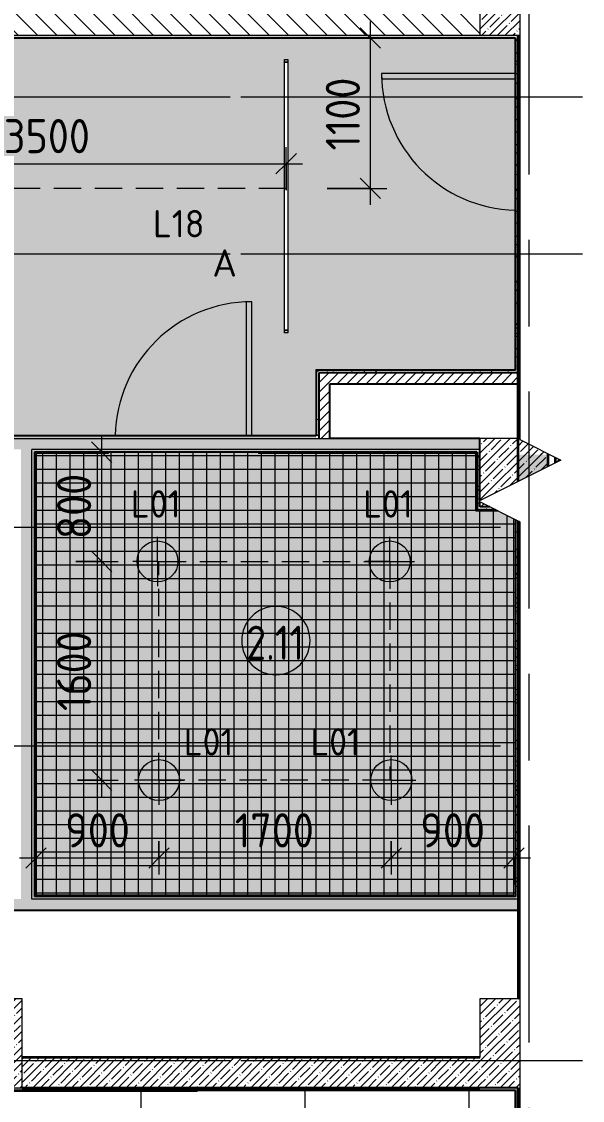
# Model space of a CAD drawing. Header units: millimetres. Extents: x 35098 to 231722, y -8553 to 29000.
# Drawn here: x 80845 to 84950, y 10807 to 18700 of the extents above; entities that cross this region are included whole.
import ezdxf

# ---------------------------------------------------------------- set-up
doc = ezdxf.new("R2010")
doc.units = ezdxf.units.MM
doc.linetypes.add('ADSK_Штрих_ш2 п1', pattern=[300, 200, -100])
doc.linetypes.add('Осевая', pattern=[3175, 635, -476.25, 1587.5, -476.25])
for name, color, linetype, lineweight in [('A-ANNO-DIMS', 7, 'Continuous', 9), ('A-ANNO-DIMS-100', 7, 'Continuous', 9), ('A-AREA-IDEN', 7, 'Continuous', 9), ('A-CLNG-PATT', 7, 'Continuous', 9), ('A-DETL-1', 7, 'ADSK_Штрих_ш2 п1', 9), ('A-DETL-GENF', 7, 'Continuous', 9), ('A-DOOR', 7, 'Continuous', 9), ('A-DOOR-1', 7, 'Continuous', 13), ('A-WALL', 7, 'Continuous', 9), ('E-LITE-EQPM-IDEN', 7, 'Continuous', 9), ('I-WALL', 7, 'Continuous', 9), ('S-COLS', 7, 'Continuous', 9), ('Оси', 7, 'Continuous', 9), ('Оси-2', 7, 'Осевая', 9)]:
    doc.layers.add(name, color=color, linetype=linetype, lineweight=lineweight)
for name, color, linetype, lineweight, true_color in [('A-ANNO-NOTE', 1, 'Continuous', 9, 0xff0000), ('A-WALL-1', 7, 'Continuous', 25, 0x3c3c3c), ('A-WALL-3', 7, 'Continuous', 35, 0x3c3c3c), ('A-WALL-FNSH-2', 7, 'Continuous', 13, 0x3c3c3c), ('E-LITE-EQPM-1', 1, 'Continuous', 9, 0xff0000), ('G-ANNO-TEXT-1', 1, 'Continuous', 9, 0xff0000)]:
    doc.layers.add(name, color=color, linetype=linetype, lineweight=lineweight, true_color=true_color)
doc.layers.add('A-CLNG-PATT-1', color=7, linetype='Continuous', lineweight=9, transparency=1)
doc.styles.add('GOST Common', font='GOST_Common.ttf', dxfattribs={"height": 200})
doc.styles.add('GOST Common_1', font='GOST_Common.ttf', dxfattribs={"width": 0.9, "height": 250})
doc.styles.add('ISOCPEUR', font='isocpeur.ttf', dxfattribs={"width": 0.9, "height": 250})
doc.styles.add('ISOCPEUR_1', font='isocpeur.ttf', dxfattribs={"height": 200})
doc.dimstyles.new('ISO-2_5_0_9К_БОЛЬШОЙ', dxfattribs={"dimscale": 304.8, "dimtxt": 248.995294, "dimasz": 0.492126, "dimexe": 0.393701, "dimexo": 0.984252, "dimgap": 0, "dimtad": 1, "dimdec": 0, "dimrnd": 10, "dimzin": 0, "dimdsep": 46, "dimtxsty": 'ISOCPEUR', "dimblk1": 'OBLIQUE', "dimblk2": 'OBLIQUE', "dimsah": 1, "dimcen": 0.09, "dimdle": 0.393701, "dimazin": 0, "dimtfac": 1, "dimtdec": 4, "dimtix": 1, "dimtmove": 0, "dimatfit": 3, "dimfxl": 1, "dimtvp": 1, "dimtolj": 1, "dimtzin": 0, "dimarcsym": 2})
pattern_1 = [(45, (0, 0), (-57.02463, 57.02463), []), (45, (57.025, 0), (-57.02463, 57.02463), [100.806, -20.161, 3.353, -16.808])]
pattern_2 = [(135, (0, 0), (-75.43415, -75.43415), [106.68, -17.78, 3.556, -17.78]), (135, (0, 75.39), (-75.43415, -75.43415), []), (50, (0, 0), (127.52922, -11.15758), [13.335, -146.685]), (355, (0, 0), (-24.66966, 133.74002), [10.668, -117.348]), (100.451, (10.63, -0.93), (102.85973, 122.58178), [11.333, -124.663]), (46.184, (0, 35.56), (189.75516, -29.43036), [20.002, -220.027]), (96.636, (15.81, 33.1), (166.1822, 173.1996), [17, -186.995]), (351.184, (0, 35.56), (166.18393, 173.19757), [16.002, -176.022]), (21, (17.78, 26.67), (106.13027, -71.58603), [13.335, -146.685]), (326, (17.78, 26.67), (43.26188, 128.93175), [10.668, -117.348]), (71.451, (26.62, 20.7), (149.39198, 57.34505), [11.333, -124.663]), (37.5, (0, 0), (2.162228, 59.188357), [3.353, -112.573, 3.353, -115.773, -117.792]), (37.5, (0, 0), (2.162228, 59.188357), [-235.052, 3.353, -114.44]), (7.5, (0, 0), (46.773857, 70.126152), [3.353, -64.567, 3.353, -109.906, -44.894]), (7.5, (0, 0), (46.773857, 70.126152), [-181.178, 3.353, -41.542]), (327.5, (-39.65, 0), (94.91367, -4.010093), [3.353, -41.097, 3.353, -135.331, -184.023]), (327.5, (-39.65, 0), (94.91367, -4.010093), [-183.134, 3.353, -180.67]), (317.5, (-57.43, 0), (103.69057, 17.79882), [3.353, -54.432, 3.353, -88.748, -130.683]), (317.5, (-57.43, 0), (103.69057, 17.79882), [-149.885, 3.353, -127.33])]
pattern_3 = [(45, (0, 0), (-35.35534, 35.35534), [])]
pattern_4 = [(0, (0, 0), (121.92, 30.48), [10.058, -81.382, 10.058, -81.382, -487.68]), (0, (0, 0), (121.92, 30.48), [-182.88, 10.058, -172.822, 10.058, -81.382, -213.36]), (0, (0, 0), (121.92, 30.48), [-457.2, 10.058, -50.902, 10.058, -142.342]), (120, (45.72, 15.24), (-87.356454, 90.345817), [10.058, -81.382, 10.058, -81.382, -487.68]), (120, (45.72, 15.24), (-87.356454, 90.345817), [-182.88, 10.058, -172.822, 10.058, -81.382, -213.36]), (120, (45.72, 15.24), (-87.356454, 90.345817), [-457.2, 10.058, -50.902, 10.058, -142.342]), (240, (60.96, 76.2), (-34.563546, -120.825817), [10.058, -81.382, 10.058, -81.382, -487.68]), (240, (60.96, 76.2), (-34.563546, -120.825817), [-182.88, 10.058, -172.822, 10.058, -81.382, -213.36]), (240, (60.96, 76.2), (-34.563546, -120.825817), [-457.2, 10.058, -50.902, 10.058, -142.342])]

# ---------------------------------------------------------------- blocks, each defined once
blk = doc.blocks.new('110_Дверь_СКБ_1Ст_Внутренняя1 - Д-4 _л_ 1100x2100h_су мгн-32399982-План расстановки осветительного оборудования 2 этажа в осях 12-23')
at = {"layer": 'A-DOOR'}
blk.add_arc((512.5, 110), 1000, 90, 178.79335, dxfattribs=at)
at = {"layer": 'A-DOOR-1'}
for p, q in [((512.5, 1110), (472.5, 1110)), ((472.5, 1110), (472.5, 131)), ((512.5, 131), (512.5, 1110))]:
    blk.add_line(p, q, dxfattribs=at)
blk = doc.blocks.new('110_Дверь_СКБ_1Ст_Внутренняя1 - Д-4 _л_ 1100x2100h_су мгн-32399984-План расстановки осветительного оборудования 2 этажа в осях 12-23')
at = {"layer": 'A-DOOR'}
blk.add_arc((512.5, 40), 1000, 90, 178.79335, dxfattribs=at)
at = {"layer": 'A-DOOR-1'}
for p, q in [((512.5, 1040), (472.5, 1040)), ((472.5, 1040), (472.5, 61)), ((512.5, 61), (512.5, 1040))]:
    blk.add_line(p, q, dxfattribs=at)
blk = doc.blocks.new('BSC_Колонна _Прямоугольная - 500х500-V39-План расстановки осветительного оборудования 2 этажа в осях 12-23')
at = {"layer": 'S-COLS'}
h = blk.add_hatch(dxfattribs=at)
h.set_pattern_fill('FP_42', color=256, style=0, pattern_type=2)
h.set_pattern_definition([(45, (-84450, -18850), (-57.02463, 57.02463), []), (45, (-84392.975, -18850), (-57.02463, 57.02463), [100.806, -20.161, 3.353, -16.808])])
h.paths.add_polyline_path([(-250, -250), (40.7, -250), (40.7, 250), (-250, 250), (-250, 14.9)])
for p, q in [((40.7, 250), (-250, 250)), ((-250, 250), (-250, -250)), ((-250, -250), (40.7, -250))]:
    blk.add_line(p, q, dxfattribs=at)
blk = doc.blocks.new('BSC_Колонна _Прямоугольная - 650х500-V41-План расстановки осветительного оборудования 2 этажа в осях 12-23')
at = {"layer": 'S-COLS'}
h = blk.add_hatch(dxfattribs=at)
h.set_pattern_fill('FP_44', color=256, style=0, pattern_type=2)
h.set_pattern_definition([(135, (11225, -80600), (-57.02463, -57.02463), []), (135, (11225, -80542.975), (-57.02463, -57.02463), [100.806, -20.161, 3.353, -16.808])])
h.paths.add_polyline_path([(325, -131.2), (325, 250), (-325, 250), (-325, -250), (325, -250)])
for p, q in [((325, 250), (-325, 250)), ((-325, 250), (-325, -250)), ((325, -250), (325, 250)), ((-325, -250), (325, -250))]:
    blk.add_line(p, q, dxfattribs=at)
blk = doc.blocks.new('Downlight - Strip - 2000 мм-27655400-План расстановки осветительного оборудования 2 этажа в осях 12-23')
at = {"layer": 'E-LITE-EQPM-1'}
for p, q in [((-1000, -231.3), (-1000, -205.9)), ((-1000, -205.9), (-980.9, -205.9)), ((-980.9, -231.3), (-1000, -231.3)), ((-980.9, -231.3), (-980.9, -205.9)), ((-980.9, -205.9), (981, -205.9)), ((-980.9, -205.9), (-980.9, -231.3)), ((-980.9, -231.3), (-980.9, -205.9)), ((-980.9, -205.9), (981, -205.9)), ((981, -231.3), (-980.9, -231.3)), ((981, -231.3), (-980.9, -231.3)), ((981, -205.9), (981, -231.3)), ((981, -231.3), (981, -205.9)), ((981, -205.9), (1000, -205.9)), ((981, -205.9), (981, -231.3)), ((1000, -231.3), (981, -231.3)), ((1000, -205.9), (1000, -231.3))]:
    blk.add_line(p, q, dxfattribs=at)
blk = doc.blocks.new('DET_L_Линия разрыва - М100-30654842-План расстановки осветительного оборудования 2 этажа в осях 12-23')
at = {"layer": 'A-DETL-GENF'}
for p, q in [((11889.9, 300), (11739.9, 0)), ((12189.9, -300), (11889.9, 300)), ((11739.9, 0), (0, 0)), ((12339.9, 0), (12189.9, -300)), ((24079.7, 0), (12339.9, 0))]:
    blk.add_line(p, q, dxfattribs=at)
blk = doc.blocks.new('DIMBLOCK82-План расстановки осветительного оборудования 2 этажа в осях 12-23')
at = {"layer": 'A-ANNO-DIMS-100'}
for p, q in [((80950.8, 12386.9), (80950.8, 12700.9)), ((81850.8, 12702.5), (81850.8, 12460.9)), ((81850.8, 12580.9), (81850.8, 12702.5)), ((80830.8, 12580.9), (81850.8, 12580.9)), ((80950.8, 12580.9), (80950.8, 12386.9))]:
    blk.add_line(p, q, dxfattribs=at)
at = {"layer": 'A-ANNO-DIMS-100', "lineweight": 20}
for p, q in [((80950.8, 12580.9), (81025.8, 12655.9)), ((81850.8, 12580.9), (81925.8, 12655.9)), ((80950.8, 12580.9), (80875.8, 12505.9)), ((81850.8, 12580.9), (81775.8, 12505.9))]:
    blk.add_line(p, q, dxfattribs=at)
at = {"layer": 'A-ANNO-DIMS-100', "color": 0, "insert": (81163.8, 12907.5), "char_height": 250, "width": 568.858, "attachment_point": 1, "line_spacing_factor": 1.149209, "style": 'ISOCPEUR'}
blk.add_mtext('900', dxfattribs=at)
blk = doc.blocks.new('_Oblique')
at = {"color": 0, "linetype": 'ByBlock', "lineweight": -2}
blk.add_line((-0.5, -0.5), (0.5, 0.5), dxfattribs=at)
blk = doc.blocks.new('DIMBLOCK83-План расстановки осветительного оборудования 2 этажа в осях 12-23')
at = {"layer": 'A-ANNO-DIMS-100'}
for p, q in [((81850.8, 12702.5), (81850.8, 12460.9)), ((81850.8, 12580.9), (81850.8, 12702.5)), ((83550.8, 12702.5), (83550.8, 12460.9)), ((83550.8, 12580.9), (83550.8, 12702.5)), ((81850.8, 12580.9), (83550.8, 12580.9))]:
    blk.add_line(p, q, dxfattribs=at)
at = {"layer": 'A-ANNO-DIMS-100', "lineweight": 20}
for p, q in [((81850.8, 12580.9), (81925.8, 12655.9)), ((83550.8, 12580.9), (83625.8, 12655.9)), ((81850.8, 12580.9), (81775.8, 12505.9)), ((83550.8, 12580.9), (83475.8, 12505.9))]:
    blk.add_line(p, q, dxfattribs=at)
at = {"layer": 'A-ANNO-DIMS-100', "color": 0, "insert": (82406.3, 12907.5), "char_height": 250, "width": 706.764, "attachment_point": 1, "line_spacing_factor": 1.149209, "style": 'ISOCPEUR'}
blk.add_mtext('1700', dxfattribs=at)
blk = doc.blocks.new('DIMBLOCK84-План расстановки осветительного оборудования 2 этажа в осях 12-23')
at = {"layer": 'A-ANNO-DIMS-100'}
for p, q in [((83550.8, 12702.5), (83550.8, 12460.9)), ((83550.8, 12580.9), (83550.8, 12702.5)), ((84449, 12386.9), (84449, 12700.9)), ((83550.8, 12580.9), (84569, 12580.9)), ((84449, 12580.9), (84449, 12386.9))]:
    blk.add_line(p, q, dxfattribs=at)
at = {"layer": 'A-ANNO-DIMS-100', "lineweight": 20}
for p, q in [((83550.8, 12580.9), (83625.8, 12655.9)), ((84449, 12580.9), (84524, 12655.9)), ((83550.8, 12580.9), (83475.8, 12505.9)), ((84449, 12580.9), (84374, 12505.9))]:
    blk.add_line(p, q, dxfattribs=at)
at = {"layer": 'A-ANNO-DIMS-100', "color": 0, "insert": (83762.9, 12907.5), "char_height": 250, "width": 568.858, "attachment_point": 1, "line_spacing_factor": 1.149209, "style": 'ISOCPEUR'}
blk.add_mtext('900', dxfattribs=at)
blk = doc.blocks.new('DIMBLOCK85-План расстановки осветительного оборудования 2 этажа в осях 12-23')
at = {"layer": 'A-ANNO-DIMS-100', "lineweight": 20}
for p, q in [((81431.3, 14750), (81356.3, 14825)), ((81431.3, 14750), (81506.3, 14675)), ((81431.3, 13150), (81356.3, 13225)), ((81431.3, 13150), (81506.3, 13075))]:
    blk.add_line(p, q, dxfattribs=at)
at = {"layer": 'A-ANNO-DIMS-100'}
for p, q in [((81242.3, 14750), (81551.3, 14750)), ((81431.3, 14750), (81242.3, 14750)), ((81431.3, 13030), (81431.3, 14750)), ((81253.3, 13150), (81551.3, 13150)), ((81431.3, 13150), (81253.3, 13150))]:
    blk.add_line(p, q, dxfattribs=at)
at = {"layer": 'A-ANNO-DIMS-100', "color": 0, "insert": (81104.7, 13655.5), "char_height": 250, "width": 706.764, "attachment_point": 1, "rotation": 90, "line_spacing_factor": 1.149209, "style": 'ISOCPEUR'}
blk.add_mtext('1600', dxfattribs=at)
blk = doc.blocks.new('DIMBLOCK86-План расстановки осветительного оборудования 2 этажа в осях 12-23')
at = {"layer": 'A-ANNO-DIMS-100'}
for p, q in [((81431.3, 14750), (81431.3, 15670)), ((81625.3, 15550), (81311.3, 15550)), ((81431.3, 15550), (81625.3, 15550)), ((81242.3, 14750), (81551.3, 14750)), ((81431.3, 14750), (81242.3, 14750))]:
    blk.add_line(p, q, dxfattribs=at)
at = {"layer": 'A-ANNO-DIMS-100', "lineweight": 20}
for p, q in [((81431.3, 15550), (81356.3, 15625)), ((81431.3, 15550), (81506.3, 15475)), ((81431.3, 14750), (81356.3, 14825)), ((81431.3, 14750), (81506.3, 14675))]:
    blk.add_line(p, q, dxfattribs=at)
at = {"layer": 'A-ANNO-DIMS-100', "color": 0, "insert": (81104.7, 14913), "char_height": 250, "width": 568.858, "attachment_point": 1, "rotation": 90, "line_spacing_factor": 1.149209, "style": 'ISOCPEUR'}
blk.add_mtext('800', dxfattribs=at)
blk = doc.blocks.new('Марка_Помещения - Номер-25198446-План расстановки осветительного оборудования 2 этажа в осях 12-23')
at = {"layer": 'A-AREA-IDEN'}
for start, end in [(360, 180), (180, 360)]:
    blk.add_arc((0, 0), 2.5, start, end, dxfattribs=at)
blk = doc.blocks.new('DIMBLOCK129-План расстановки осветительного оборудования 2 этажа в осях 12-23')
at = {"layer": 'A-ANNO-DIMS-100'}
for p, q in [((79281, 17466), (79281, 17779.9)), ((82781, 17466), (82781, 17779.9)), ((79281, 17659.9), (82901, 17659.9)), ((79281, 17659.9), (79281, 17466)), ((82781, 17659.9), (82781, 17466))]:
    blk.add_line(p, q, dxfattribs=at)
at = {"layer": 'A-ANNO-DIMS-100', "lineweight": 20}
for p, q in [((79281, 17659.9), (79356, 17734.9)), ((82781, 17659.9), (82856, 17734.9)), ((79281, 17659.9), (79206, 17584.9)), ((82781, 17659.9), (82706, 17584.9))]:
    blk.add_line(p, q, dxfattribs=at)
at = {"layer": 'A-ANNO-DIMS-100', "color": 0, "insert": (80715, 17986.5), "char_height": 250, "width": 758.478, "attachment_point": 1, "line_spacing_factor": 1.149209, "style": 'ISOCPEUR'}
blk.add_mtext('3500', dxfattribs=at)
blk = doc.blocks.new('DIMBLOCK134-План расстановки осветительного оборудования 2 этажа в осях 12-23')
at = {"layer": 'A-ANNO-DIMS-100', "lineweight": 20}
for p, q in [((83398.1, 18579), (83323.1, 18654)), ((83398.1, 18579), (83473.1, 18504)), ((83398.1, 17479), (83323.1, 17554)), ((83398.1, 17479), (83473.1, 17404))]:
    blk.add_line(p, q, dxfattribs=at)
at = {"layer": 'A-ANNO-DIMS-100'}
for p, q in [((83398.1, 17359), (83398.1, 18699)), ((83592, 18579), (83278.1, 18579)), ((83398.1, 18579), (83592, 18579)), ((83081, 17479), (83518.1, 17479)), ((83398.1, 17479), (83081, 17479))]:
    blk.add_line(p, q, dxfattribs=at)
at = {"layer": 'A-ANNO-DIMS-100', "color": 0, "insert": (83071.5, 17756.1), "char_height": 250, "width": 655.049, "attachment_point": 1, "rotation": 90, "line_spacing_factor": 1.149209, "style": 'ISOCPEUR'}
blk.add_mtext('1100', dxfattribs=at)

msp = doc.modelspace()

# ---------------------------------------------------------------- hatches: boundary and pattern name
at = {"layer": 'A-CLNG-PATT'}
h = msp.add_hatch(dxfattribs=at)
h.set_pattern_fill('FP_81', color=256, style=0, pattern_type=2)
h.set_pattern_definition([(0, (82699.905, 13925), (0, 100), []), (90, (82699.905, 13925), (-100, 6e-15), [])])
h.paths.add_polyline_path([(84459, 12301), (84459, 15056.7), (84314.5, 15129), (84179, 15129), (84179, 15549), (80940.8, 15549), (80940.8, 12301), (83377.8, 12301)])
h = msp.add_hatch(dxfattribs=at)
h.set_pattern_fill('FP_52', color=256, style=0, pattern_type=2)
h.set_pattern_definition([(180, (75720.5, 8329), (-7e-14, -600), []), (270, (75720.5, 8329), (1200, 7e-14), [])])
h.paths.add_polyline_path([(84459, 4145), (84459, 10879), (80329, 10879), (80329, 11329), (76001, 11329), (76001, 10879), (75721, 10879), (75721, 4145), (84179, 4145)])
h.paths.add_polyline_path([(82920.9, 4730.1), (81720.9, 4730.1), (81720.9, 5330.1), (82920.9, 5330.1)])
h.paths.add_polyline_path([(80468.8, 4730.1), (79320.9, 4730.1), (79320.9, 5330.1), (80520.9, 5330.1), (80520.9, 4730.1)])
h.paths.add_polyline_path([(76920.9, 4730.1), (76920.9, 5330.1), (78120.9, 5330.1), (78120.9, 4730.1), (77559.8, 4730.1)])
h.paths.add_polyline_path([(81720.9, 7130.1), (81720.9, 7730.1), (82920.9, 7730.1), (82920.9, 7130.1), (81923.3, 7130.1)])
h.paths.add_polyline_path([(79320.9, 7130.1), (79320.9, 7730.1), (80520.9, 7730.1), (80520.9, 7130.1)])
h.paths.add_polyline_path([(76920.9, 7130.1), (76920.9, 7730.1), (78120.9, 7730.1), (78120.9, 7130.1), (77559.8, 7130.1)])
h.paths.add_polyline_path([(81720.9, 9530.1), (81720.9, 10130.1), (82920.9, 10130.1), (82920.9, 9530.1), (81923.3, 9530.1)])
h.paths.add_polyline_path([(79320.9, 9530.1), (79320.9, 10130.1), (80520.9, 10130.1), (80520.9, 9530.1)])
h.paths.add_polyline_path([(78120.9, 9530.1), (76920.9, 9530.1), (76920.9, 10130.1), (78120.9, 10130.1)])
at = {"layer": 'A-CLNG-PATT-1'}
h = msp.add_hatch(color=256, dxfattribs=at)
h.paths.add_polyline_path([(75459, 11921), (75459, 15129), (73519, 15129), (73519, 15671), (82999, 15671), (82999, 16151), (84459, 16151), (84459, 18579), (66781, 18579), (66781, 13621), (68666, 13621), (68666, 11921), (70289, 11921), (70289, 12221), (70831, 12221), (70831, 11921), (74650.8, 11921)])
h.paths.add_polyline_path([(73653.3, 12543.5), (73653.3, 14505.4), (73678.7, 14505.4), (73678.7, 12543.5)])
h.paths.add_polyline_path([(70653.3, 12543.5), (70653.3, 14505.4), (70678.7, 14505.4), (70678.7, 12543.5)])
h.paths.add_polyline_path([(71393.7, 14044.1), (71368.3, 14044.1), (71368.3, 16006), (71393.7, 16006), (71393.7, 15144.7)])
h.paths.add_polyline_path([(67793.7, 14044.1), (67768.3, 14044.1), (67768.3, 16006), (67793.7, 16006), (67793.7, 14203.7)])
h.paths.add_polyline_path([(70678.7, 15149), (70309, 15149), (70309, 15651), (70811, 15651), (70811, 15149)])
h.paths.add_polyline_path([(79293.7, 15790.1), (79268.3, 15790.1), (79268.3, 17752), (79293.7, 17752), (79293.7, 15963.4)])
h.paths.add_polyline_path([(72293.7, 15790.1), (72268.3, 15790.1), (72268.3, 17752), (72293.7, 17752), (72293.7, 16199.8)])
h.paths.add_polyline_path([(82793.7, 16441.6), (82768.3, 16441.6), (82768.3, 18403.5), (82793.7, 18403.5), (82793.7, 17706.7)])
h.paths.add_polyline_path([(75768.3, 16498.1), (75768.3, 18460), (75793.7, 18460), (75793.7, 16498.1)])
h.paths.add_polyline_path([(68768.3, 16498.1), (68768.3, 18460), (68793.7, 18460), (68793.7, 16498.1)])
msp.add_hatch(color=256, dxfattribs=at).paths.add_polyline_path([(84459, 12301), (84459, 15056.7), (84314.5, 15129), (84179, 15129), (84179, 15549), (80940.8, 15549), (80940.8, 12301), (84179, 12301)])
at = {"layer": 'I-WALL'}
h = msp.add_hatch(dxfattribs=at)
h.set_pattern_fill('FP_17', color=256, style=0, pattern_type=2)
h.set_pattern_definition(pattern_1)
h.paths.add_polyline_path([(84480, 15335.6), (84700, 15445.6), (84700, 15530), (84480, 15530), (84480, 15390.5)])
h.paths.add_polyline_path([(84490.7, 18570), (84490.7, 18600), (84480, 18600), (84480, 18570)])
h.paths.add_polyline_path([(84490.7, 19100), (84490.7, 22700), (84480, 22700), (84480, 19100), (84488.5, 19100)])
h.paths.add_polyline_path([(84480, 23200), (84490.7, 23200), (84490.7, 26600), (84480, 26600), (84480, 24655.6)])
h = msp.add_hatch(dxfattribs=at)
h.set_pattern_fill('FP_19', color=256, style=0, pattern_type=2)
h.set_pattern_definition([(135, (0, 0), (-70.71068, -70.71068), [])])
h.paths.add_polyline_path([(84105, 18600), (84200, 18600), (84200, 18800), (79080, 18800), (79080, 18600), (83377.8, 18600)])
h.paths.add_polyline_path([(78580, 18600), (78580, 18800), (74040, 18799.5), (74040, 18600), (77559.8, 18600)])
h.paths.add_polyline_path([(73196.3, 18600), (73540, 18600), (73540, 18800), (66760, 18800), (66760, 18600), (70287.3, 18600)])
h = msp.add_hatch(dxfattribs=at)
h.set_pattern_fill('FP_46', color=256, style=0, pattern_type=2)
h.set_pattern_definition(pattern_4)
h.paths.add_polyline_path([(84459, 18580), (84460, 18580), (84460, 18600), (66760, 18600), (66760, 18580), (84200, 18580)])
h = msp.add_hatch(dxfattribs=at)
h.set_pattern_fill('FP_46', color=256, style=0, pattern_type=2)
h.set_pattern_definition(pattern_4)
h.paths.add_polyline_path([(84460, 16150), (84480, 16150), (84480, 18600), (84460, 18600), (84460, 16151)])
h = msp.add_hatch(dxfattribs=at)
h.set_pattern_fill('FP_17', color=256, style=0, pattern_type=2)
h.set_pattern_definition(pattern_1)
h.paths.add_polyline_path([(84490.7, 15530), (84700, 15530), (84700, 15536.2), (84490.7, 15640.9), (84490.7, 18570), (84480, 18570), (84480, 15530)])
h = msp.add_hatch(dxfattribs=at)
h.set_pattern_fill('FP_46', color=256, style=0, pattern_type=2)
h.set_pattern_definition(pattern_4)
h.paths.add_polyline_path([(83020, 15650), (83020, 16150), (83000, 16150), (83000, 15650)])
h = msp.add_hatch(dxfattribs=at)
h.set_pattern_fill('FP_46', color=256, style=0, pattern_type=2)
h.set_pattern_definition(pattern_4)
h.paths.add_polyline_path([(84480, 16130), (84480, 16150), (83020, 16150), (83020, 16130), (83377.8, 16130)])
h = msp.add_hatch(dxfattribs=at)
h.set_pattern_fill('FP_21', color=256, style=0, pattern_type=2)
h.set_pattern_definition(pattern_3)
h.paths.add_polyline_path([(83100, 15650), (83100, 16130), (83020, 16130), (83020, 15650)])
h = msp.add_hatch(dxfattribs=at)
h.set_pattern_fill('FP_21', color=256, style=0, pattern_type=2)
h.set_pattern_definition(pattern_3)
h.paths.add_polyline_path([(84480, 16050), (84480, 16130), (83100, 16130), (83100, 16050), (83377.8, 16050)])
h = msp.add_hatch(dxfattribs=at)
h.set_pattern_fill('FP_46', color=256, style=0, pattern_type=2)
h.set_pattern_definition(pattern_4)
h.paths.add_polyline_path([(83000, 15650), (83000, 15670), (73540, 15670), (73540, 15650), (81923.3, 15650)])
h = msp.add_hatch(dxfattribs=at)
h.set_pattern_fill('FP_24', color=256, style=0, pattern_type=2)
h.set_pattern_definition(pattern_2)
h.paths.add_polyline_path([(84200, 15570), (84200, 15650), (79080, 15650), (79080, 15570), (84180, 15570)])
h.paths.add_polyline_path([(78580, 15570), (78580, 15650), (75560, 15650), (75560, 15570), (78560, 15570)])
h = msp.add_hatch(dxfattribs=at)
h.set_pattern_fill('FP_24', color=256, style=0, pattern_type=2)
h.set_pattern_definition(pattern_2)
h.paths.add_polyline_path([(80839.8, 12280), (80919.8, 12280), (80919.8, 15570), (80839.8, 15570), (80839.8, 12300)])
h = msp.add_hatch(dxfattribs=at)
h.set_pattern_fill('FP_46', color=256, style=0, pattern_type=2)
h.set_pattern_definition(pattern_4)
h.paths.add_polyline_path([(84179, 15550), (84180, 15550), (84180, 15570), (80919.8, 15570), (80919.8, 15550), (83377.8, 15550)])
h = msp.add_hatch(dxfattribs=at)
h.set_pattern_fill('FP_46', color=256, style=0, pattern_type=2)
h.set_pattern_definition(pattern_4)
h.paths.add_polyline_path([(80919.8, 12300), (80939.8, 12300), (80939.8, 15550), (80919.8, 15550), (80919.8, 13074.2)])
h = msp.add_hatch(dxfattribs=at)
h.set_pattern_fill('FP_46', color=256, style=0, pattern_type=2)
h.set_pattern_definition(pattern_4)
h.paths.add_polyline_path([(84200, 15150), (84200, 15186.2), (84190.7, 15190.9), (84200, 15195.6), (84200, 15570), (84180, 15570), (84180, 15150), (84190.7, 15150)])
h = msp.add_hatch(dxfattribs=at)
h.set_pattern_fill('FP_17', color=256, style=0, pattern_type=2)
h.set_pattern_definition(pattern_1)
h.paths.add_polyline_path([(84750, 15470.6), (84790.7, 15490.9), (84750, 15511.2), (84750, 15490.9)])
h = msp.add_hatch(dxfattribs=at)
h.set_pattern_fill('FP_46', color=256, style=0, pattern_type=2)
h.set_pattern_definition(pattern_4)
h.paths.add_polyline_path([(84312.5, 15130), (84272.5, 15150), (84180, 15150), (84180, 15130), (84190.7, 15130)])
h = msp.add_hatch(dxfattribs=at)
h.set_pattern_fill('FP_46', color=256, style=0, pattern_type=2)
h.set_pattern_definition(pattern_4)
h.paths.add_polyline_path([(84460, 12300), (84480, 12300), (84480, 15046.2), (84460, 15056.2), (84460, 12301)])
h = msp.add_hatch(dxfattribs=at)
h.set_pattern_fill('FP_17', color=256, style=0, pattern_type=2)
h.set_pattern_definition(pattern_1)
h.paths.add_polyline_path([(84480, 4050), (84490.7, 4050), (84490.7, 10900), (84480, 10900), (84480, 4100)])
h.paths.add_polyline_path([(84480, 11550), (84490.7, 11550), (84490.7, 15040.9), (84480, 15046.2), (84480, 11916.1)])
h = msp.add_hatch(dxfattribs=at)
h.set_pattern_fill('FP_24', color=256, style=0, pattern_type=2)
h.set_pattern_definition(pattern_2)
h.paths.add_polyline_path([(84480, 12200), (84480, 12280), (77279.8, 12280), (77279.8, 12200), (83377.8, 12200)])
h = msp.add_hatch(dxfattribs=at)
h.set_pattern_fill('FP_46', color=256, style=0, pattern_type=2)
h.set_pattern_definition(pattern_4)
h.paths.add_polyline_path([(84480, 12280), (84480, 12300), (80919.8, 12300), (80919.8, 12280), (83377.8, 12280)])
h = msp.add_hatch(dxfattribs=at)
h.set_pattern_fill('FP_17', color=256, style=0, pattern_type=2)
h.set_pattern_definition(pattern_1)
h.paths.add_polyline_path([(84200, 10900), (84200, 11120), (80850, 11120), (80850, 10900), (83377.8, 10900)])
h = msp.add_hatch(dxfattribs=at)
h.set_pattern_fill('FP_46', color=256, style=0, pattern_type=2)
h.set_pattern_definition(pattern_4)
h.paths.add_polyline_path([(84459, 10880), (84460, 10880), (84460, 10900), (80330, 10900), (80330, 10880), (83377.8, 10880)])
h = msp.add_hatch(dxfattribs=at)
h.set_pattern_fill('FP_46', color=256, style=0, pattern_type=2)
h.set_pattern_definition(pattern_4)
h.paths.add_polyline_path([(84480, 4140), (84480, 10900), (84460, 10900), (84460, 4140)])
at = {"layer": 'S-COLS'}
h = msp.add_hatch(dxfattribs=at)
h.set_pattern_fill('FP_17', color=256, style=0, pattern_type=2)
h.set_pattern_definition(pattern_1)
h.paths.add_polyline_path([(84272.5, 15150), (84200, 15186.2), (84200, 15150)])
h.paths.add_polyline_path([(84200, 15195.6), (84700, 15445.6), (84700, 15536.2), (84490.7, 15640.9), (84490.7, 15650), (84200, 15650), (84200, 15390.5)])
h = msp.add_hatch(dxfattribs=at)
h.set_pattern_fill('FP_17', color=256, style=0, pattern_type=2)
h.set_pattern_definition(pattern_1)
h.paths.add_polyline_path([(84200, 10900), (84490.7, 10900), (84490.7, 11550), (84200, 11550), (84200, 11120)])

# ---------------------------------------------------------------- linework, layer by layer
at = {"layer": 'A-ANNO-NOTE'}
for p, q in [((81839.8, 14750), (81839.8, 14930)), ((83539.8, 14750), (83539.8, 14930)), ((81839.8, 14750), (81659.8, 14750)), ((81839.8, 14750), (81839.8, 14570)), ((81839.8, 14750), (82019.8, 14750)), ((83539.8, 14750), (83359.8, 14750)), ((83539.8, 14750), (83539.8, 14570)), ((83539.8, 14750), (83719.8, 14750)), ((81850.8, 13150), (81850.8, 13330)), ((83550.8, 13150), (83550.8, 13330)), ((81850.8, 13150), (81670.8, 13150)), ((81850.8, 13150), (81850.8, 12970)), ((81850.8, 13150), (82030.8, 13150)), ((83550.8, 13150), (83370.8, 13150)), ((83550.8, 13150), (83550.8, 12970)), ((83550.8, 13150), (83730.8, 13150))]:
    msp.add_line(p, q, dxfattribs=at)
for centre in [(81839.8, 14750), (83539.8, 14750), (81850.8, 13150), (83550.8, 13150)]:
    msp.add_circle(centre, 150, dxfattribs=at)
at = {"layer": 'A-DETL-1'}
for p, q in [((82781, 17479), (68781, 17479)), ((81850.8, 14750), (83539.8, 14750)), ((81850.8, 13150), (81850.8, 14750)), ((83539.8, 14750), (83539.8, 13150)), ((83539.8, 13150), (81850.8, 13150))]:
    msp.add_line(p, q, dxfattribs=at)
at = {"layer": 'A-WALL'}
for p, q in [((79080, 18600), (84200, 18600)), ((79080, 15650), (83100, 15650)), ((80919.8, 12280), (80919.8, 15570)), ((84200, 15570), (80919.8, 15570)), ((84480, 12280), (80919.8, 12280))]:
    msp.add_line(p, q, dxfattribs=at)
at = {"layer": 'A-WALL-1'}
for p, q in [((66780, 18580), (84460, 18580)), ((84460, 16150), (84460, 18580)), ((83000, 16150), (83000, 15670)), ((84460, 16150), (83000, 16150)), ((83020, 16130), (83020, 15650)), ((84480, 16130), (83020, 16130)), ((83100, 15650), (83100, 16050)), ((83100, 16050), (84480, 16050)), ((83000, 15670), (73520, 15670)), ((84200, 15650), (83100, 15650)), ((84200, 15195.6), (84200, 15650)), ((84180, 15550), (80939.8, 15550)), ((80939.8, 15550), (80939.8, 12300)), ((84180, 15550), (84180, 15130)), ((84200, 15150), (84200, 15186.2)), ((84180, 15130), (84312.5, 15130)), ((84272.5, 15150), (84200, 15150)), ((84460, 15056.2), (84460, 12300)), ((84460, 12300), (80939.8, 12300)), ((77279.8, 12200), (84480, 12200)), ((84480, 10900), (84200, 10900)), ((84460, 10880), (80330, 10880)), ((84460, 4140), (84460, 10880))]:
    msp.add_line(p, q, dxfattribs=at)
at = {"layer": 'A-WALL-3'}
for p, q in [((84480, 15335.6), (84480, 18600)), ((84700, 15445.6), (84700, 15536.2)), ((84750, 15511.2), (84750, 15470.6)), ((84480, 15046.2), (84480, 11550)), ((84200, 11120), (80850, 11120)), ((80850, 10900), (84200, 10900)), ((84480, 4050), (84480, 10900))]:
    msp.add_line(p, q, dxfattribs=at)
at = {"layer": 'A-WALL-FNSH-2'}
for p, q in [((66781, 18579), (84459, 18579)), ((84459, 18579), (84459, 16151)), ((82999, 16151), (82999, 15671)), ((84459, 16151), (82999, 16151)), ((82999, 15671), (73519, 15671)), ((80940.8, 15549), (84179, 15549)), ((80940.8, 12301), (80940.8, 15549)), ((84179, 15549), (84179, 15129)), ((84179, 15129), (84314.5, 15129)), ((84459, 15056.7), (84459, 12301)), ((80940.8, 12301), (84460, 12301)), ((80329, 10879), (84459, 10879)), ((84459, 10879), (84459, 4141))]:
    msp.add_line(p, q, dxfattribs=at)
at = {"layer": 'I-WALL'}
for p, q in [((81480, 15539), (81480, 15549)), ((82580, 15549), (82580, 15539)), ((81480, 15539), (80950.8, 15539)), ((80950.8, 15539), (80950.8, 12301)), ((84179, 15539), (82580, 15539)), ((84169, 15130.3), (84169, 15539)), ((84169, 15130), (84169, 15119)), ((84334.5, 15119), (84169, 15119)), ((84449, 12311), (84449, 15061.7)), ((80950.8, 12311), (84449, 12311)), ((82129.5, 10872), (80330.8, 10872)), ((82129.5, 10872), (82129.5, 10879))]:
    msp.add_line(p, q, dxfattribs=at)
at = {"layer": 'S-COLS'}
for p, q in [((84490.7, 15650), (84200, 15650)), ((84200, 15650), (84200, 15195.6)), ((84700, 15445.6), (84700, 15536.2)), ((84200, 15186.2), (84200, 15150)), ((84200, 15150), (84272.5, 15150)), ((84480, 11550), (84200, 11550)), ((84200, 11550), (84200, 11120)), ((84200, 10900), (84480, 10900))]:
    msp.add_line(p, q, dxfattribs=at)
at = {"layer": 'Оси'}
for p, q in [((82450, 18150), (84950, 18150)), ((82450, 17000), (84950, 17000)), ((81850, 15000), (84350, 15000)), ((81850, 13400), (84350, 13400)), ((82450, 11100), (84950, 11100))]:
    msp.add_line(p, q, dxfattribs=at)
at = {"layer": 'Оси-2'}
for p, q in [((84560, 593.7), (84560, 19415.1)), ((38398.2, 18150), (82450, 18150)), ((38398.2, 17000), (82450, 17000)), ((38398.2, 15000), (81850, 15000)), ((38398.2, 13400), (81850, 13400)), ((38398.2, 11100), (82450, 11100))]:
    msp.add_line(p, q, dxfattribs=at)

# ---------------------------------------------------------------- block references
at = {"layer": 'A-AREA-IDEN', "xscale": 99.99999999999993, "yscale": 99.99999999999993, "zscale": 99.99999999999993}
msp.add_blockref('Марка_Помещения - Номер-25198446-План расстановки осветительного оборудования 2 этажа в осях 12-23', (82706.2, 14171.1), dxfattribs=at)
at = {"layer": 'A-DETL-GENF', "rotation": 90.00000000000031}
msp.add_blockref('DET_L_Линия разрыва - М100-30654842-План расстановки осветительного оборудования 2 этажа в осях 12-23', (84490.7, 3301.1), dxfattribs=at)
at = {"layer": 'A-DOOR', "rotation": 89.9999999999999}
msp.add_blockref('110_Дверь_СКБ_1Ст_Внутренняя1 - Д-4 _л_ 1100x2100h_су мгн-32399982-План расстановки осветительного оборудования 2 этажа в осях 12-23', (84590, 17807.5), dxfattribs=at)
at = {"layer": 'A-DOOR'}
msp.add_blockref('110_Дверь_СКБ_1Ст_Внутренняя1 - Д-4 _л_ 1100x2100h_су мгн-32399984-План расстановки осветительного оборудования 2 этажа в осях 12-23', (82017.5, 15610), dxfattribs=at)
at = {"layer": 'E-LITE-EQPM-1', "rotation": 89.9999999999999}
msp.add_blockref('Downlight - Strip - 2000 мм-27655400-План расстановки осветительного оборудования 2 этажа в осях 12-23', (82562.4, 17422.5), dxfattribs=at)
at = {"layer": 'S-COLS'}
msp.add_blockref('BSC_Колонна _Прямоугольная - 500х500-V39-План расстановки осветительного оборудования 2 этажа в осях 12-23', (84450, 18850), dxfattribs=at)
at = {"layer": 'S-COLS', "rotation": 270.0000000000007}
msp.add_blockref('BSC_Колонна _Прямоугольная - 650х500-V41-План расстановки осветительного оборудования 2 этажа в осях 12-23', (80600, 11225), dxfattribs=at)

# ---------------------------------------------------------------- texts
at = {"layer": 'A-AREA-IDEN', "insert": (82488.1, 14279.7), "char_height": 250, "width": 548.354, "attachment_point": 1, "style": 'GOST Common_1'}
msp.add_mtext('2.11', dxfattribs=at)
at = {"layer": 'E-LITE-EQPM-IDEN', "char_height": 200, "width": 472.996, "attachment_point": 1, "style": 'GOST Common'}
for s, insert in [('L18', (81807, 17321)), ('L01', (81645.2, 15270.8)), ('L01', (83345.2, 15270.8)), ('L01', (82032.4, 13530.6)), ('L01', (82959, 13530.6))]:
    msp.add_mtext(s, dxfattribs=dict(at, insert=insert))
at = {"layer": 'G-ANNO-TEXT-1', "insert": (82241.4, 17033.3), "char_height": 200, "width": 224.472, "attachment_point": 1, "style": 'ISOCPEUR_1'}
msp.add_mtext('\\fISOCPEUR|b0|i0|c204|p34|;А', dxfattribs=at)

# ---------------------------------------------------------------- dimensions: what is measured, and where the dimension line sits
at = {"layer": 'A-ANNO-DIMS'}
for base, p1, p2, override, picture, middle in [((83398.1, 18579), (82781, 17479), (83292, 18579), {"dimpost": '<>', "dimfxl": 1212.917491}, 'DIMBLOCK134-План расстановки осветительного оборудования 2 этажа в осях 12-23', (83273.1, 18029)), ((81431.3, 15550), (81542.3, 14750), (81325.3, 15550), {"dimpost": '<>', "dimfxl": 828.922067}, 'DIMBLOCK86-План расстановки осветительного оборудования 2 этажа в осях 12-23', (81306.3, 15150)), ((81431.3, 14750), (81553.3, 13150), (81542.3, 14750), {"dimpost": '<>', "dimfxl": 1600.03776}, 'DIMBLOCK85-План расстановки осветительного оборудования 2 этажа в осях 12-23', (81306.3, 13950))]:
    dim = msp.add_linear_dim(base=base, p1=p1, p2=p2, angle=90, dimstyle='ISO-2_5_0_9К_БОЛЬШОЙ', override=override, dxfattribs=at)
    dim.commit()
    dim.dimension.update_dxf_attribs({"geometry": picture, "text_midpoint": middle})
for base, p1, p2, override, picture, middle in [((82781, 17659.9), (79281, 17766), (82781, 17766), {"dimpost": '<>', "dimfxl": 3500}, 'DIMBLOCK129-План расстановки осветительного оборудования 2 этажа в осях 12-23', (81031, 17784.9)), ((81850.8, 12580.9), (80950.8, 12686.9), (81850.8, 13002.5), {"dimpost": '<>', "dimfxl": 953.717586}, 'DIMBLOCK82-План расстановки осветительного оборудования 2 этажа в осях 12-23', (81400.8, 12705.9)), ((83550.8, 12580.9), (81850.8, 13002.5), (83550.8, 13002.5), {"dimpost": '<>', "dimfxl": 1700}, 'DIMBLOCK83-План расстановки осветительного оборудования 2 этажа в осях 12-23', (82700.8, 12705.9)), ((84449, 12580.9), (83550.8, 13002.5), (84449, 12686.9), {"dimpost": '<>', "dimfxl": 952.009646}, 'DIMBLOCK84-План расстановки осветительного оборудования 2 этажа в осях 12-23', (83999.9, 12705.9))]:
    dim = msp.add_linear_dim(base=base, p1=p1, p2=p2, dimstyle='ISO-2_5_0_9К_БОЛЬШОЙ', override=override, dxfattribs=at)
    dim.commit()
    dim.dimension.update_dxf_attribs({"geometry": picture, "text_midpoint": middle})

doc.saveas('drawing.dxf')
